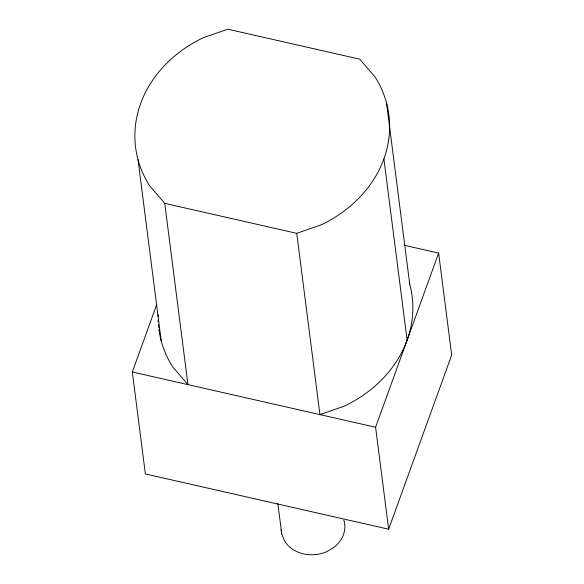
<?xml version="1.0" encoding="UTF-8"?>
<svg xmlns="http://www.w3.org/2000/svg" width="584" height="584" viewBox="0 0 584 584"><rect width="100%" height="100%" fill="white"/><g stroke="black" fill="none" stroke-linecap="round" stroke-linejoin="round"><path stroke-width="0.88" d="M404.194 245.265L438.635 253.091L451.688 355.05L388.645 529.206L145.365 473.945L132.312 371.986L156.724 304.541M388.645 529.206L375.592 427.247L438.635 253.091M164.739 203.356L296.745 233.344L321.529 224.694A127.684 107.733 -7.3 0 0 375.023 76.92L359.788 59.181L227.782 29.2L202.998 37.843A127.684 107.733 -7.3 0 0 149.504 185.624L164.739 203.356L187.946 384.622L172.711 366.891A127.684 107.733 -7.3 0 1 158.892 329.267M132.312 371.986L375.592 427.247M343.728 520.089L344.304 521.541A31.923 26.937 -7.3 0 1 333.887 547.434L326.945 551.566A31.923 26.937 -7.3 0 1 284.386 540.623L281.765 534.031A31.923 26.937 -7.3 0 1 281.203 529.666M386.52 102.952L409.727 284.218M383.9 158.899L407.114 340.165M296.745 233.344L319.952 414.603L344.735 405.96A127.684 107.733 -7.3 0 0 409.26 282.532M277.845 503.466L281.765 534.031M138.007 159.593L161.213 340.852M158.665 327.449A127.684 107.733 -7.3 0 1 158.395 324.719M158.213 321.981A127.684 107.733 -7.3 0 1 158.133 320.156M158.089 316.513A127.684 107.733 -7.3 0 1 158.118 314.703"/></g></svg>
